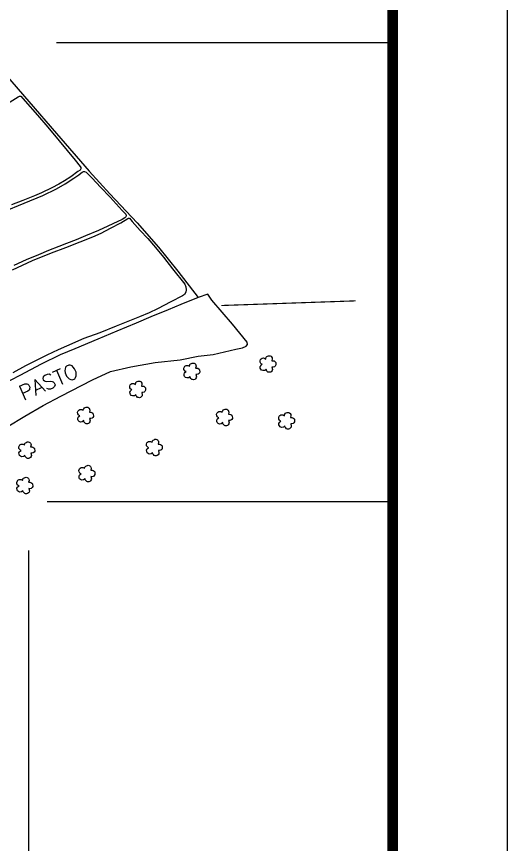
# Model space of a CAD drawing. Extents: x 727917 to 730017, y 7820137 to 7823107.
# Drawn here: x 729589 to 730017, y 7820901 to 7821623 of the extents above; entities that cross this region are included whole.
import ezdxf

# ---------------------------------------------------------------- set-up
doc = ezdxf.new("R2010")
doc.units = 0
doc.linetypes.add('CONTINUO', pattern=[0])
doc.linetypes.add('LIN0', pattern=[0])
for name, color, linetype in [('0114000665', 1, 'Continuous'), ('_SIMBOLO ARVORE', 118, 'Continuous'), ('CERCA', 56, 'CONTINUO'), ('MALHA', 8, 'CONTINUO'), ('MARGEM', 7, 'CONTINUO'), ('PASTO', 7, 'Continuous')]:
    doc.layers.add(name, color=color, linetype=linetype)
for name, color, linetype, lineweight in [('0114000665008', 5, 'Continuous', 25), ('0114000665009', 5, 'Continuous', 25), ('0114000665010', 5, 'Continuous', 25), ('TEXTO_DIVERSOS', 7, 'Continuous', 5)]:
    doc.layers.add(name, color=color, linetype=linetype, lineweight=lineweight)
doc.styles.add('Simplex', font='simplex.shx')
doc.styles.get("Standard").update_dxf_attribs({"font": 'arial.ttf'})
doc.linetypes.add('CERCA_5000', pattern='A,25,-10,["+",Standard,S=8,R=45,X=-1.5,Y=-4.75],-4.5', length=39.5)

msp = doc.modelspace()

# ---------------------------------------------------------------- linework, layer by layer
at = {"layer": '0114000665'}
msp.add_lwpolyline([(729579.7, 7821572.27), (729599.98, 7821548.67), (729624.15, 7821520.79), (729652.56, 7821487.88), (729670.78, 7821468.22), (729694.39, 7821442.96), (729713.13, 7821421.75), (729729.82, 7821400.83), (729747.52, 7821377.75), (729732.64, 7821371.82), (729721.43, 7821367.21), (729706.44, 7821360.88), (729693.5, 7821355.46), (729676.77, 7821348.51), (729660.09, 7821341.48), (729640.15, 7821333.18), (729627.47, 7821327.92), (729610.81, 7821319.63), (729592.28, 7821309.96), (729576.54, 7821301.79)], dxfattribs=at)
at = {"layer": '0114000665008'}
msp.add_lwpolyline([(729581.53, 7821546.81), (729590.73, 7821552.64), (729591.88, 7821553.3), (729592.47, 7821553.33), (729593.2, 7821553.19), (729597.03, 7821548.93), (729607.75, 7821536.68), (729616.62, 7821526.19), (729626.41, 7821514.45), (729640.55, 7821497.47), (729644.86, 7821492.17), (729645.31, 7821491.1), (729645.31, 7821490.06), (729644.82, 7821488.98), (729642.91, 7821487.56), (729636.74, 7821483.12), (729631.28, 7821479.64), (729626.11, 7821476.65), (729620.2, 7821473.53), (729611.16, 7821468.98), (729604.98, 7821466.44), (729594.74, 7821462.31), (729585.01, 7821458.49)], dxfattribs=at)
at = {"layer": '0114000665009'}
msp.add_lwpolyline([(729577.87, 7821452.52), (729595.95, 7821460.2), (729612.23, 7821466.78), (729624.27, 7821472.62), (729631.73, 7821476.86), (729639.45, 7821481.93), (729643.66, 7821484.72), (729645.54, 7821486.1), (729646.7, 7821486.98), (729647.84, 7821487.55), (729648.65, 7821487.58), (729649.99, 7821487.12), (729655.23, 7821481.82), (729662.52, 7821474.14), (729670.94, 7821465.38), (729681.46, 7821453.7), (729684.59, 7821450.4), (729685.04, 7821449.56), (729685.01, 7821448.82), (729684.61, 7821448.05), (729683.73, 7821447.25), (729681.48, 7821445.94), (729660.79, 7821436.21), (729649.61, 7821431.47), (729641.49, 7821428.15), (729632.88, 7821424.81), (729626.11, 7821422.26), (729617.21, 7821418.92), (729608.55, 7821415.19), (729597.82, 7821410.75), (729586.95, 7821405.85)], dxfattribs=at)
at = {"layer": '0114000665010'}
msp.add_lwpolyline([(729585.9, 7821402.06), (729603.33, 7821410.14), (729619.97, 7821416.94), (729632.3, 7821421.58), (729644.91, 7821426.32), (729655.81, 7821430.82), (729663.03, 7821434.08), (729671.34, 7821438.22), (729680.29, 7821442.93), (729686.4, 7821446.74), (729687.04, 7821447.02), (729687.72, 7821447.02), (729690.13, 7821444.12), (729697.1, 7821436.4), (729703.87, 7821429.24), (729710.37, 7821421.52), (729717.38, 7821412.92), (729725.33, 7821402.71), (729735.97, 7821389.59), (729737.05, 7821387.3), (729737.26, 7821384.67), (729736.83, 7821382.45), (729735.83, 7821380.44), (729733.95, 7821379.39), (729723.82, 7821374.04), (729712.32, 7821367.85), (729704.89, 7821364.37), (729696.48, 7821361.1), (729686.51, 7821356.92), (729676.31, 7821352.83), (729661.86, 7821347.21), (729647.95, 7821342.08), (729632.88, 7821335.53), (729625.62, 7821332.29), (729615.67, 7821327.7), (729606.98, 7821323.24), (729597.26, 7821318.31), (729586.02, 7821312.17)], dxfattribs=at)
at = {"layer": '_SIMBOLO ARVORE', "linetype": 'CONTINUO'}
for points in [[(729806.89, 7821315.38, 0), (729805.64, 7821314.33, 0), (729804.06, 7821314.15, 0), (729802.93, 7821314.59, 0), (729802.13, 7821315.37, 0), (729801.8, 7821316.28, 0), (729801.71, 7821317.61, 0), (729802.14, 7821318.45, 0), (729802.6, 7821319.07, 0), (729803.51, 7821319.69, 0), (729802.93, 7821319.87, 0), (729802.36, 7821320.34, 0), (729801.68, 7821321.4, 0), (729801.56, 7821322.67, 0), (729802.05, 7821323.98, 0), (729802.56, 7821324.45, 0), (729803.49, 7821325.02, 0), (729804.46, 7821325.15, 0), (729805.24, 7821325.04, 0), (729805.86, 7821324.75, 0), (729806.54, 7821324.15, 0), (729806.74, 7821325.3, 0), (729806.91, 7821325.77, 0), (729807.42, 7821326.41, 0), (729808.17, 7821326.68, 0), (729808.9, 7821327.01, 0), (729809.73, 7821327.08, 0), (729810.51, 7821326.97, 0), (729811.15, 7821326.64, 0), (729811.62, 7821326.13, 0), (729812.03, 7821325.31, 0), (729812.19, 7821324.41, 0), (729811.82, 7821322.79, 0), (729812.95, 7821322.81, 0), (729813.88, 7821322.58, 0), (729814.77, 7821321.88, 0), (729815.26, 7821321.32, 0), (729815.39, 7821319.1, 0), (729814.84, 7821318.1, 0), (729814.12, 7821317.44, 0), (729812.98, 7821317.14, 0), (729811.98, 7821317.23, 0), (729812.51, 7821315.15, 0), (729812.27, 7821314.26, 0), (729811.67, 7821313.42, 0), (729811.01, 7821312.89, 0), (729810.07, 7821312.66, 0), (729809.14, 7821312.72, 0), (729808.44, 7821312.92, 0), (729807.64, 7821313.7, 0), (729807.09, 7821314.41, 0), (729806.93, 7821315.49, 0)], [(729740.51, 7821308.98, 0), (729739.27, 7821307.93, 0), (729737.68, 7821307.75, 0), (729736.55, 7821308.19, 0), (729735.75, 7821308.97, 0), (729735.42, 7821309.88, 0), (729735.33, 7821311.21, 0), (729735.76, 7821312.05, 0), (729736.22, 7821312.67, 0), (729737.13, 7821313.29, 0), (729736.55, 7821313.47, 0), (729735.98, 7821313.94, 0), (729735.31, 7821315, 0), (729735.19, 7821316.27, 0), (729735.67, 7821317.58, 0), (729736.18, 7821318.05, 0), (729737.11, 7821318.62, 0), (729738.09, 7821318.75, 0), (729738.87, 7821318.64, 0), (729739.48, 7821318.35, 0), (729740.16, 7821317.75, 0), (729740.36, 7821318.9, 0), (729740.54, 7821319.36, 0), (729741.04, 7821320, 0), (729741.79, 7821320.28, 0), (729742.53, 7821320.61, 0), (729743.35, 7821320.68, 0), (729744.13, 7821320.57, 0), (729744.77, 7821320.24, 0), (729745.24, 7821319.73, 0), (729745.65, 7821318.91, 0), (729745.82, 7821318, 0), (729745.44, 7821316.39, 0), (729746.57, 7821316.41, 0), (729747.51, 7821316.18, 0), (729748.39, 7821315.48, 0), (729748.88, 7821314.92, 0), (729749.01, 7821312.7, 0), (729748.47, 7821311.7, 0), (729747.74, 7821311.04, 0), (729746.6, 7821310.74, 0), (729745.6, 7821310.82, 0), (729746.14, 7821308.75, 0), (729745.89, 7821307.86, 0), (729745.29, 7821307.02, 0), (729744.63, 7821306.49, 0), (729743.69, 7821306.26, 0), (729742.76, 7821306.32, 0), (729742.06, 7821306.51, 0), (729741.26, 7821307.3, 0), (729740.72, 7821308.01, 0), (729740.55, 7821309.09, 0)], [(729693.35, 7821293.27, 0), (729692.1, 7821292.22, 0), (729690.52, 7821292.04, 0), (729689.39, 7821292.48, 0), (729688.59, 7821293.26, 0), (729688.26, 7821294.16, 0), (729688.17, 7821295.5, 0), (729688.6, 7821296.34, 0), (729689.06, 7821296.96, 0), (729689.97, 7821297.58, 0), (729689.39, 7821297.76, 0), (729688.82, 7821298.23, 0), (729688.14, 7821299.29, 0), (729688.02, 7821300.56, 0), (729688.51, 7821301.87, 0), (729689.02, 7821302.34, 0), (729689.95, 7821302.91, 0), (729690.93, 7821303.04, 0), (729691.71, 7821302.93, 0), (729692.32, 7821302.64, 0), (729693, 7821302.04, 0), (729693.2, 7821303.19, 0), (729693.37, 7821303.65, 0), (729693.88, 7821304.29, 0), (729694.63, 7821304.57, 0), (729695.37, 7821304.9, 0), (729696.19, 7821304.97, 0), (729696.97, 7821304.86, 0), (729697.61, 7821304.52, 0), (729698.08, 7821304.02, 0), (729698.49, 7821303.2, 0), (729698.65, 7821302.29, 0), (729698.28, 7821300.68, 0), (729699.41, 7821300.7, 0), (729700.35, 7821300.47, 0), (729701.23, 7821299.77, 0), (729701.72, 7821299.21, 0), (729701.85, 7821296.99, 0), (729701.31, 7821295.99, 0), (729700.58, 7821295.33, 0), (729699.44, 7821295.03, 0), (729698.44, 7821295.11, 0), (729698.98, 7821293.04, 0), (729698.73, 7821292.15, 0), (729698.13, 7821291.31, 0), (729697.47, 7821290.78, 0), (729696.53, 7821290.55, 0), (729695.6, 7821290.6, 0), (729694.9, 7821290.8, 0), (729694.1, 7821291.59, 0), (729693.55, 7821292.3, 0), (729693.39, 7821293.37, 0)], [(729647.93, 7821270.57, 0), (729646.69, 7821269.53, 0), (729645.11, 7821269.34, 0), (729643.98, 7821269.78, 0), (729643.18, 7821270.57, 0), (729642.85, 7821271.47, 0), (729642.76, 7821272.8, 0), (729643.19, 7821273.64, 0), (729643.64, 7821274.26, 0), (729644.55, 7821274.88, 0), (729643.97, 7821275.07, 0), (729643.4, 7821275.54, 0), (729642.73, 7821276.6, 0), (729642.61, 7821277.86, 0), (729643.09, 7821279.18, 0), (729643.6, 7821279.65, 0), (729644.53, 7821280.22, 0), (729645.51, 7821280.35, 0), (729646.29, 7821280.23, 0), (729646.91, 7821279.95, 0), (729647.58, 7821279.35, 0), (729647.79, 7821280.5, 0), (729647.96, 7821280.96, 0), (729648.47, 7821281.6, 0), (729649.22, 7821281.88, 0), (729649.95, 7821282.2, 0), (729650.78, 7821282.28, 0), (729651.56, 7821282.17, 0), (729652.19, 7821281.83, 0), (729652.66, 7821281.32, 0), (729653.08, 7821280.51, 0), (729653.24, 7821279.6, 0), (729652.86, 7821277.99, 0), (729654, 7821278, 0), (729654.93, 7821277.78, 0), (729655.81, 7821277.08, 0), (729656.3, 7821276.52, 0), (729656.44, 7821274.29, 0), (729655.89, 7821273.3, 0), (729655.17, 7821272.64, 0), (729654.03, 7821272.33, 0), (729653.03, 7821272.42, 0), (729653.56, 7821270.34, 0), (729653.32, 7821269.46, 0), (729652.72, 7821268.61, 0), (729652.05, 7821268.09, 0), (729651.11, 7821267.85, 0), (729650.18, 7821267.91, 0), (729649.48, 7821268.11, 0), (729648.68, 7821268.9, 0), (729648.14, 7821269.61, 0), (729647.97, 7821270.68, 0)], [(729769.04, 7821268.83, 0), (729767.79, 7821267.78, 0), (729766.21, 7821267.6, 0), (729765.08, 7821268.04, 0), (729764.28, 7821268.82, 0), (729763.95, 7821269.73, 0), (729763.86, 7821271.06, 0), (729764.29, 7821271.9, 0), (729764.75, 7821272.52, 0), (729765.66, 7821273.14, 0), (729765.08, 7821273.32, 0), (729764.51, 7821273.79, 0), (729763.84, 7821274.85, 0), (729763.71, 7821276.12, 0), (729764.2, 7821277.43, 0), (729764.71, 7821277.9, 0), (729765.64, 7821278.47, 0), (729766.62, 7821278.6, 0), (729767.4, 7821278.49, 0), (729768.01, 7821278.2, 0), (729768.69, 7821277.6, 0), (729768.89, 7821278.75, 0), (729769.07, 7821279.21, 0), (729769.57, 7821279.85, 0), (729770.32, 7821280.13, 0), (729771.06, 7821280.46, 0), (729771.88, 7821280.53, 0), (729772.66, 7821280.42, 0), (729773.3, 7821280.08, 0), (729773.77, 7821279.58, 0), (729774.18, 7821278.76, 0), (729774.35, 7821277.85, 0), (729773.97, 7821276.24, 0), (729775.1, 7821276.26, 0), (729776.04, 7821276.03, 0), (729776.92, 7821275.33, 0), (729777.41, 7821274.77, 0), (729777.54, 7821272.55, 0), (729777, 7821271.55, 0), (729776.27, 7821270.89, 0), (729775.13, 7821270.59, 0), (729774.13, 7821270.67, 0), (729774.67, 7821268.6, 0), (729774.42, 7821267.71, 0), (729773.82, 7821266.87, 0), (729773.16, 7821266.34, 0), (729772.22, 7821266.11, 0), (729771.29, 7821266.17, 0), (729770.59, 7821266.36, 0), (729769.79, 7821267.15, 0), (729769.25, 7821267.86, 0), (729769.08, 7821268.93, 0)], [(729823.19, 7821265.92, 0), (729821.94, 7821264.87, 0), (729820.36, 7821264.69, 0), (729819.23, 7821265.13, 0), (729818.43, 7821265.91, 0), (729818.1, 7821266.82, 0), (729818.01, 7821268.15, 0), (729818.44, 7821268.99, 0), (729818.9, 7821269.61, 0), (729819.81, 7821270.23, 0), (729819.23, 7821270.41, 0), (729818.66, 7821270.88, 0), (729817.98, 7821271.94, 0), (729817.86, 7821273.21, 0), (729818.35, 7821274.52, 0), (729818.86, 7821274.99, 0), (729819.79, 7821275.56, 0), (729820.77, 7821275.69, 0), (729821.55, 7821275.58, 0), (729822.16, 7821275.29, 0), (729822.84, 7821274.69, 0), (729823.04, 7821275.84, 0), (729823.21, 7821276.3, 0), (729823.72, 7821276.94, 0), (729824.47, 7821277.22, 0), (729825.21, 7821277.55, 0), (729826.03, 7821277.62, 0), (729826.81, 7821277.51, 0), (729827.45, 7821277.18, 0), (729827.92, 7821276.67, 0), (729828.33, 7821275.85, 0), (729828.49, 7821274.94, 0), (729828.12, 7821273.33, 0), (729829.25, 7821273.35, 0), (729830.19, 7821273.12, 0), (729831.07, 7821272.42, 0), (729831.56, 7821271.86, 0), (729831.69, 7821269.64, 0), (729831.15, 7821268.64, 0), (729830.42, 7821267.98, 0), (729829.28, 7821267.68, 0), (729828.28, 7821267.76, 0), (729828.82, 7821265.69, 0), (729828.57, 7821264.8, 0), (729827.97, 7821263.96, 0), (729827.31, 7821263.43, 0), (729826.37, 7821263.2, 0), (729825.44, 7821263.26, 0), (729824.74, 7821263.45, 0), (729823.94, 7821264.24, 0), (729823.39, 7821264.95, 0), (729823.23, 7821266.03, 0)], [(729707.91, 7821242.64, 0), (729706.66, 7821241.6, 0), (729705.08, 7821241.41, 0), (729703.95, 7821241.85, 0), (729703.15, 7821242.64, 0), (729702.82, 7821243.54, 0), (729702.73, 7821244.87, 0), (729703.16, 7821245.71, 0), (729703.61, 7821246.33, 0), (729704.53, 7821246.95, 0), (729703.95, 7821247.14, 0), (729703.37, 7821247.61, 0), (729702.7, 7821248.67, 0), (729702.58, 7821249.93, 0), (729703.07, 7821251.25, 0), (729703.58, 7821251.72, 0), (729704.51, 7821252.28, 0), (729705.48, 7821252.42, 0), (729706.26, 7821252.3, 0), (729706.88, 7821252.02, 0), (729707.56, 7821251.41, 0), (729707.76, 7821252.57, 0), (729707.93, 7821253.03, 0), (729708.44, 7821253.67, 0), (729709.19, 7821253.94, 0), (729709.92, 7821254.27, 0), (729710.75, 7821254.35, 0), (729711.53, 7821254.24, 0), (729712.16, 7821253.9, 0), (729712.64, 7821253.39, 0), (729713.05, 7821252.58, 0), (729713.21, 7821251.67, 0), (729712.83, 7821250.05, 0), (729713.97, 7821250.07, 0), (729714.9, 7821249.85, 0), (729715.78, 7821249.15, 0), (729716.27, 7821248.59, 0), (729716.41, 7821246.36, 0), (729715.86, 7821245.37, 0), (729715.14, 7821244.71, 0), (729714, 7821244.4, 0), (729713, 7821244.49, 0), (729713.53, 7821242.41, 0), (729713.29, 7821241.53, 0), (729712.69, 7821240.68, 0), (729712.03, 7821240.16, 0), (729711.09, 7821239.92, 0), (729710.15, 7821239.98, 0), (729709.46, 7821240.18, 0), (729708.66, 7821240.97, 0), (729708.11, 7821241.67, 0), (729707.94, 7821242.75, 0)], [(729596.7, 7821240.32, 0), (729595.45, 7821239.27, 0), (729593.87, 7821239.09, 0), (729592.74, 7821239.53, 0), (729591.94, 7821240.31, 0), (729591.61, 7821241.21, 0), (729591.52, 7821242.54, 0), (729591.95, 7821243.38, 0), (729592.41, 7821244.01, 0), (729593.32, 7821244.62, 0), (729592.74, 7821244.81, 0), (729592.17, 7821245.28, 0), (729591.49, 7821246.34, 0), (729591.37, 7821247.6, 0), (729591.86, 7821248.92, 0), (729592.37, 7821249.39, 0), (729593.3, 7821249.96, 0), (729594.27, 7821250.09, 0), (729595.05, 7821249.98, 0), (729595.67, 7821249.69, 0), (729596.35, 7821249.09, 0), (729596.55, 7821250.24, 0), (729596.72, 7821250.7, 0), (729597.23, 7821251.34, 0), (729597.98, 7821251.62, 0), (729598.71, 7821251.94, 0), (729599.54, 7821252.02, 0), (729600.32, 7821251.91, 0), (729600.96, 7821251.57, 0), (729601.43, 7821251.06, 0), (729601.84, 7821250.25, 0), (729602, 7821249.34, 0), (729601.63, 7821247.73, 0), (729602.76, 7821247.74, 0), (729603.69, 7821247.52, 0), (729604.58, 7821246.82, 0), (729605.07, 7821246.26, 0), (729605.2, 7821244.04, 0), (729604.65, 7821243.04, 0), (729603.93, 7821242.38, 0), (729602.79, 7821242.07, 0), (729601.79, 7821242.16, 0), (729602.32, 7821240.08, 0), (729602.08, 7821239.2, 0), (729601.48, 7821238.35, 0), (729600.82, 7821237.83, 0), (729599.88, 7821237.6, 0), (729598.95, 7821237.65, 0), (729598.25, 7821237.85, 0), (729597.45, 7821238.64, 0), (729596.9, 7821239.35, 0), (729596.74, 7821240.42, 0)], [(729649.1, 7821219.95, 0), (729647.85, 7821218.9, 0), (729646.27, 7821218.72, 0), (729645.14, 7821219.16, 0), (729644.34, 7821219.95, 0), (729644.01, 7821220.85, 0), (729643.92, 7821222.18, 0), (729644.35, 7821223.02, 0), (729644.81, 7821223.64, 0), (729645.72, 7821224.26, 0), (729645.14, 7821224.44, 0), (729644.57, 7821224.91, 0), (729643.89, 7821225.97, 0), (729643.77, 7821227.24, 0), (729644.26, 7821228.55, 0), (729644.77, 7821229.02, 0), (729645.7, 7821229.59, 0), (729646.67, 7821229.72, 0), (729647.46, 7821229.61, 0), (729648.07, 7821229.32, 0), (729648.75, 7821228.72, 0), (729648.95, 7821229.87, 0), (729649.12, 7821230.34, 0), (729649.63, 7821230.98, 0), (729650.38, 7821231.25, 0), (729651.12, 7821231.58, 0), (729651.94, 7821231.65, 0), (729652.72, 7821231.54, 0), (729653.36, 7821231.21, 0), (729653.83, 7821230.7, 0), (729654.24, 7821229.88, 0), (729654.4, 7821228.98, 0), (729654.03, 7821227.36, 0), (729655.16, 7821227.38, 0), (729656.1, 7821227.15, 0), (729656.98, 7821226.45, 0), (729657.47, 7821225.89, 0), (729657.6, 7821223.67, 0), (729657.06, 7821222.67, 0), (729656.33, 7821222.01, 0), (729655.19, 7821221.71, 0), (729654.19, 7821221.8, 0), (729654.72, 7821219.72, 0), (729654.48, 7821218.83, 0), (729653.88, 7821217.99, 0), (729653.22, 7821217.46, 0), (729652.28, 7821217.23, 0), (729651.35, 7821217.29, 0), (729650.65, 7821217.49, 0), (729649.85, 7821218.27, 0), (729649.3, 7821218.98, 0), (729649.14, 7821220.06, 0)], [(729594.95, 7821209.48, 0), (729593.7, 7821208.43, 0), (729592.12, 7821208.25, 0), (729590.99, 7821208.69, 0), (729590.19, 7821209.47, 0), (729589.86, 7821210.37, 0), (729589.77, 7821211.7, 0), (729590.2, 7821212.54, 0), (729590.66, 7821213.16, 0), (729591.57, 7821213.78, 0), (729590.99, 7821213.97, 0), (729590.42, 7821214.44, 0), (729589.75, 7821215.5, 0), (729589.62, 7821216.76, 0), (729590.11, 7821218.08, 0), (729590.62, 7821218.55, 0), (729591.55, 7821219.12, 0), (729592.53, 7821219.25, 0), (729593.31, 7821219.14, 0), (729593.92, 7821218.85, 0), (729594.6, 7821218.25, 0), (729594.8, 7821219.4, 0), (729594.98, 7821219.86, 0), (729595.48, 7821220.5, 0), (729596.23, 7821220.78, 0), (729596.97, 7821221.1, 0), (729597.79, 7821221.18, 0), (729598.57, 7821221.07, 0), (729599.21, 7821220.73, 0), (729599.68, 7821220.22, 0), (729600.09, 7821219.41, 0), (729600.25, 7821218.5, 0), (729599.88, 7821216.89, 0), (729601.01, 7821216.9, 0), (729601.95, 7821216.68, 0), (729602.83, 7821215.98, 0), (729603.32, 7821215.42, 0), (729603.45, 7821213.2, 0), (729602.91, 7821212.2, 0), (729602.18, 7821211.54, 0), (729601.04, 7821211.23, 0), (729600.04, 7821211.32, 0), (729600.58, 7821209.24, 0), (729600.33, 7821208.36, 0), (729599.73, 7821207.51, 0), (729599.07, 7821206.99, 0), (729598.13, 7821206.76, 0), (729597.2, 7821206.81, 0), (729596.5, 7821207.01, 0), (729595.7, 7821207.8, 0), (729595.16, 7821208.51, 0), (729594.99, 7821209.58, 0)]]:
    msp.add_polyline3d(points, dxfattribs=at)
at = {"layer": 'CERCA', "linetype": 'CERCA_5000', "const_width": 1}
msp.add_lwpolyline([(729767.72, 7821370.88), (729884.84, 7821374.94)], dxfattribs=at)
at = {"layer": 'MALHA'}
for p, q in [((729624.18, 7821600), (729917.18, 7821600)), ((729616.17, 7821200), (729917.18, 7821200)), ((729600, 7820471.86), (729600, 7821157.32))]:
    msp.add_line(p, q, dxfattribs=at)
at = {"layer": 'MARGEM', "color": 174, "linetype": 'LIN0', "flags": 128}
msp.add_lwpolyline([(730017.18, 7820137.47), (730017.18, 7823107.47), (727917.18, 7823107.47), (727917.18, 7820137.47)], close=True, dxfattribs=at)
at = {"layer": 'MARGEM', "color": 174, "linetype": 'LIN0', "const_width": 9.09, "flags": 128}
msp.add_lwpolyline([(729917.18, 7820471.86), (729917.18, 7823007.47), (728017.18, 7823007.47), (728017.18, 7820471.86)], close=True, dxfattribs=at)
at = {"layer": 'PASTO'}
msp.add_lwpolyline([(729581.26, 7821265.23), (729596.56, 7821274.36), (729612.45, 7821283.79), (729628.07, 7821291.82), (729655.6, 7821306.05), (729671.23, 7821313.3), (729688.84, 7821317.43), (729710.21, 7821321.09), (729731.91, 7821323.41), (729747.79, 7821326.68), (729760.69, 7821328.31), (729780.5, 7821332.76), (729786.36, 7821333.99), (729789.6, 7821335.38), (729790.53, 7821336.92), (729790.22, 7821339.08), (729777.72, 7821354.49), (729759.68, 7821375.46), (729756.13, 7821380.7), (729747.52, 7821377.75), (729732.64, 7821371.82), (729721.43, 7821367.21), (729706.44, 7821360.88), (729693.5, 7821355.46), (729676.77, 7821348.51), (729660.09, 7821341.48), (729640.15, 7821333.18), (729627.47, 7821327.92), (729610.81, 7821319.63), (729592.28, 7821309.96), (729576.54, 7821301.79)], dxfattribs=at)

# ---------------------------------------------------------------- texts
at = {"layer": 'TEXTO_DIVERSOS', "linetype": 'Continuous', "style": 'Simplex'}
msp.add_text('PASTO', height=13, rotation=23.15038, dxfattribs=at).set_placement((729595.02, 7821287.78))

doc.saveas('drawing.dxf')
